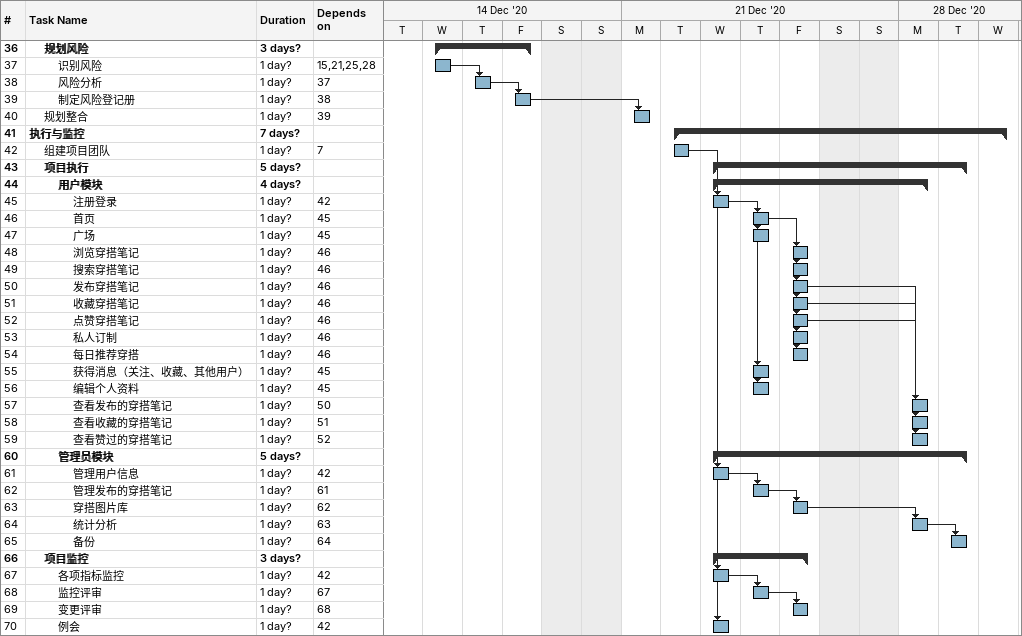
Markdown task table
| ID | Level | Task | Duration | Start | Finish | Predecessors |
|---|---|---|---|---|---|---|
| 36 | 2 | **规划风险** | 3d? | 2020-12-16 | 2020-12-18 |  |
| 37 | 3 | 识别风险 | 1d? | 2020-12-16 | 2020-12-16 | 15, 21, 25, 28 |
| 38 | 3 | 风险分析 | 1d? | 2020-12-17 | 2020-12-17 | 37 |
| 39 | 3 | 制定风险登记册 | 1d? | 2020-12-18 | 2020-12-18 | 38 |
| 40 | 2 | 规划整合 | 1d? | 2020-12-21 | 2020-12-21 | 39 |
| 41 | 1 | **执行与监控** | 7d? | 2020-12-22 | 2020-12-30 |  |
| 42 | 2 | 组建项目团队 | 1d? | 2020-12-22 | 2020-12-22 | 7 |
| 43 | 2 | **项目执行** | 5d? | 2020-12-23 | 2020-12-29 |  |
| 44 | 3 | **用户模块** | 4d? | 2020-12-23 | 2020-12-28 |  |
| 45 | 4 | 注册登录 | 1d? | 2020-12-23 | 2020-12-23 | 42 |
| 46 | 4 | 首页 | 1d? | 2020-12-24 | 2020-12-24 | 45 |
| 47 | 4 | 广场 | 1d? | 2020-12-24 | 2020-12-24 | 45 |
| 48 | 4 | 浏览穿搭笔记 | 1d? | 2020-12-25 | 2020-12-25 | 46 |
| 49 | 4 | 搜索穿搭笔记 | 1d? | 2020-12-25 | 2020-12-25 | 46 |
| 50 | 4 | 发布穿搭笔记 | 1d? | 2020-12-25 | 2020-12-25 | 46 |
| 51 | 4 | 收藏穿搭笔记 | 1d? | 2020-12-25 | 2020-12-25 | 46 |
| 52 | 4 | 点赞穿搭笔记 | 1d? | 2020-12-25 | 2020-12-25 | 46 |
| 53 | 4 | 私人订制 | 1d? | 2020-12-25 | 2020-12-25 | 46 |
| 54 | 4 | 每日推荐穿搭 | 1d? | 2020-12-25 | 2020-12-25 | 46 |
| 55 | 4 | 获得消息（关注、收藏、其他用户） | 1d? | 2020-12-24 | 2020-12-24 | 45 |
| 56 | 4 | 编辑个人资料 | 1d? | 2020-12-24 | 2020-12-24 | 45 |
| 57 | 4 | 查看发布的穿搭笔记 | 1d? | 2020-12-28 | 2020-12-28 | 50 |
| 58 | 4 | 查看收藏的穿搭笔记 | 1d? | 2020-12-28 | 2020-12-28 | 51 |
| 59 | 4 | 查看赞过的穿搭笔记 | 1d? | 2020-12-28 | 2020-12-28 | 52 |
| 60 | 3 | **管理员模块** | 5d? | 2020-12-23 | 2020-12-29 |  |
| 61 | 4 | 管理用户信息 | 1d? | 2020-12-23 | 2020-12-23 | 42 |
| 62 | 4 | 管理发布的穿搭笔记 | 1d? | 2020-12-24 | 2020-12-24 | 61 |
| 63 | 4 | 穿搭图片库 | 1d? | 2020-12-25 | 2020-12-25 | 62 |
| 64 | 4 | 统计分析 | 1d? | 2020-12-28 | 2020-12-28 | 63 |
| 65 | 4 | 备份 | 1d? | 2020-12-29 | 2020-12-29 | 64 |
| 66 | 2 | **项目监控** | 3d? | 2020-12-23 | 2020-12-25 |  |
| 67 | 3 | 各项指标监控 | 1d? | 2020-12-23 | 2020-12-23 | 42 |
| 68 | 3 | 监控评审 | 1d? | 2020-12-24 | 2020-12-24 | 67 |
| 69 | 3 | 变更评审 | 1d? | 2020-12-25 | 2020-12-25 | 68 |
| 70 | 3 | 例会 | 1d? | 2020-12-23 | 2020-12-23 | 42 |
